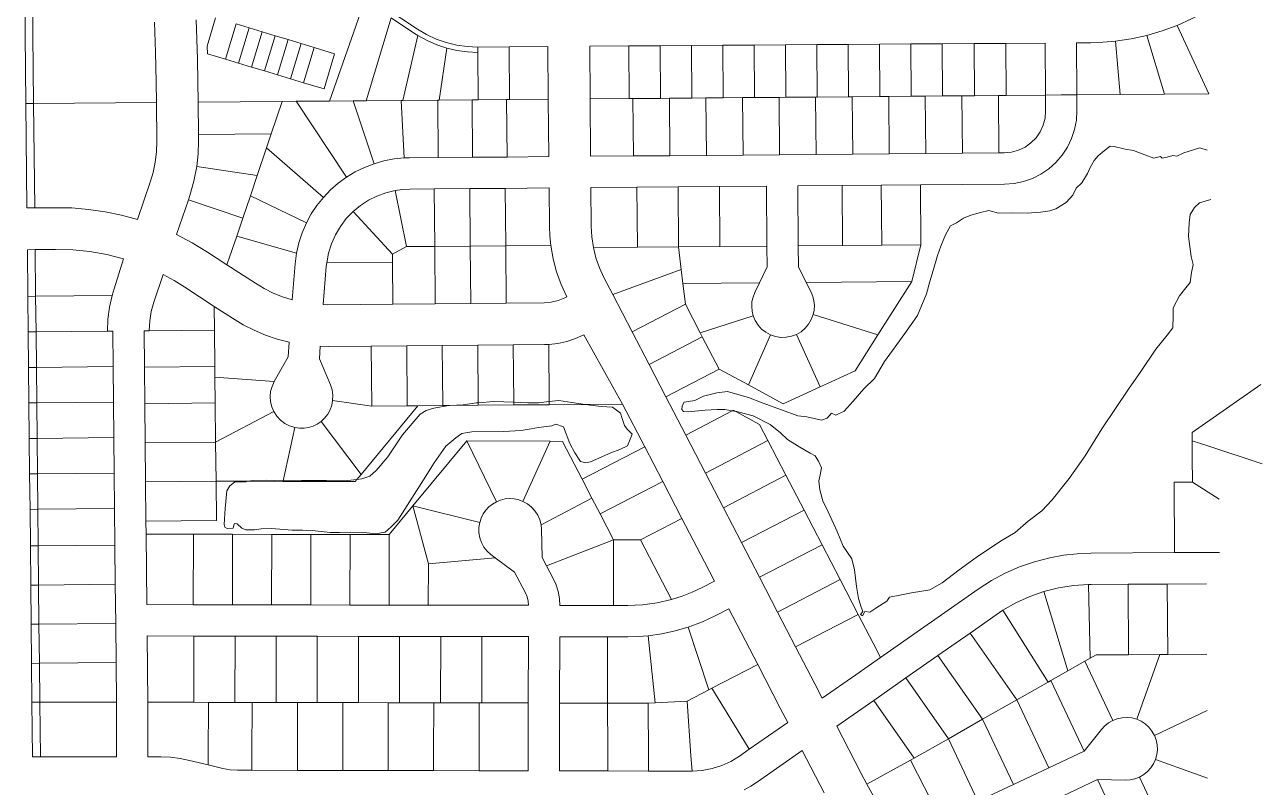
# Model space of a CAD drawing. Header units: feet. Extents: x 865220 to 2841409, y -2240498 to 948907.
# Drawn here: x 2838838 to 2841207, y 940789 to 942249 of the extents above; entities that cross this region are included whole.
import ezdxf

# ---------------------------------------------------------------- set-up
doc = ezdxf.new("R2010")
doc.units = ezdxf.units.FT
doc.header["$LTSCALE"] = 0.015
doc.header["$MEASUREMENT"] = 0
doc.layers.add('Dakota County Parcels', color=7, linetype='Continuous')

msp = doc.modelspace()

# ---------------------------------------------------------------- linework, layer by layer
at = {"layer": 'Dakota County Parcels', "lineweight": 5}
for p, q in [((2839492.4, 942305.2), (2839589.5, 942240.7)), ((2838837.7, 942297.4), (2838839.8, 942098)), ((2838852.7, 942297.6), (2838854.8, 942098.1)), ((2839489.1, 942295.6), (2839421.4, 942102.8)), ((2839168.7, 942183.5), (2839165.9, 942258.3)), ((2839203.3, 942262.2), (2839187, 942208.2)), ((2839491.4, 942103.4), (2839539.5, 942261.9)), ((2839583.9, 942232.4), (2839539.5, 942261.9)), ((2839222.2, 942183), (2839242.5, 942250.4)), ((2839267.4, 942242.9), (2839242.5, 942250.4)), ((2839247.1, 942175.5), (2839267.4, 942242.9)), ((2839292.3, 942235.4), (2839267.4, 942242.9)), ((2839272, 942168), (2839292.3, 942235.4)), ((2839317.2, 942227.9), (2839292.3, 942235.4)), ((2841044.3, 942247.7), (2841105, 942116.7)), ((2839296.9, 942160.5), (2839317.2, 942227.9)), ((2839342.1, 942220.4), (2839317.2, 942227.9)), ((2839321.8, 942153), (2839342.1, 942220.4)), ((2839367, 942212.9), (2839342.1, 942220.4)), ((2839346.7, 942145.5), (2839367, 942212.9)), ((2839391.9, 942205.4), (2839367, 942212.9)), ((2839561.4, 942104), (2839590.3, 942228.3)), ((2839583.9, 942232.4), (2839590.3, 942228.3)), ((2840174.6, 942209.6), (2840234.6, 942210)), ((2840234.6, 942210), (2840294.6, 942210.4)), ((2840235.3, 942109.5), (2840234.6, 942210)), ((2840294.6, 942210.4), (2840354.6, 942210.8)), ((2840295.3, 942110), (2840294.6, 942210.4)), ((2840354.6, 942210.8), (2840414.6, 942211.2)), ((2840355.3, 942110.5), (2840354.6, 942210.8)), ((2840414.6, 942211.2), (2840474.6, 942211.6)), ((2840415.3, 942111), (2840414.6, 942211.2)), ((2840474.6, 942211.6), (2840534.6, 942212.1)), ((2840475.3, 942111.5), (2840474.6, 942211.6)), ((2840534.6, 942212.1), (2840594.6, 942212.5)), ((2840535.3, 942112), (2840534.6, 942212.1)), ((2840594.6, 942212.5), (2840655.6, 942212.9)), ((2840595.3, 942112.5), (2840594.6, 942212.5)), ((2840655.6, 942212.9), (2840716.6, 942213.3)), ((2840656.3, 942113), (2840655.6, 942212.9)), ((2840716.6, 942213.3), (2840791.6, 942213.8)), ((2840717.3, 942113.5), (2840716.6, 942213.3)), ((2840791.6, 942213.8), (2840792.2, 942114.1)), ((2840851.5, 942214.3), (2840878.2, 942214.5)), ((2840852.2, 942114.6), (2840851.5, 942214.3)), ((2840926.4, 942217.4), (2840935.2, 942115.3)), ((2840986.4, 942228.5), (2841020.1, 942116)), ((2839187, 942208.2), (2839187.5, 942193.5)), ((2839222.2, 942183), (2839187.5, 942193.5)), ((2839371.6, 942138), (2839391.9, 942205.4)), ((2839431.1, 942193.5), (2839391.9, 942205.4)), ((2839410.8, 942126.2), (2839431.1, 942193.5)), ((2839631.4, 942104.5), (2839645.8, 942204.1)), ((2839705.5, 942206.3), (2839765.5, 942206.7)), ((2839705.6, 942196.1), (2839705.5, 942206.3)), ((2839706.2, 942105.2), (2839705.6, 942196.1)), ((2839765.5, 942206.7), (2839839.5, 942207.2)), ((2839766.2, 942105.6), (2839765.5, 942206.7)), ((2839840.2, 942106.3), (2839839.5, 942207.2)), ((2839919.5, 942207.8), (2839994.7, 942208.3)), ((2839920.2, 942106.9), (2839919.5, 942207.8)), ((2839994.7, 942208.3), (2840054.7, 942208.7)), ((2839995.4, 942107.5), (2839994.7, 942208.3)), ((2840054.7, 942208.7), (2840114.6, 942209.1)), ((2840055.4, 942108), (2840054.7, 942208.7)), ((2840114.6, 942209.1), (2840174.6, 942209.6)), ((2840115.3, 942108.5), (2840114.6, 942209.1)), ((2840175.3, 942109), (2840174.6, 942209.6)), ((2839169.4, 942139.8), (2839168.7, 942183.5)), ((2839247.1, 942175.5), (2839222.2, 942183)), ((2839272, 942168), (2839247.1, 942175.5)), ((2839296.9, 942160.5), (2839272, 942168)), ((2839089.4, 942139), (2839089.7, 942100.1)), ((2839169.4, 942139.8), (2839169.7, 942100.7)), ((2839321.8, 942153), (2839296.9, 942160.5)), ((2839346.7, 942145.5), (2839321.8, 942153)), ((2839371.6, 942138), (2839346.7, 942145.5)), ((2839410.8, 942126.2), (2839371.6, 942138)), ((2840852.2, 942114.6), (2840935.2, 942115.3)), ((2840935.2, 942115.3), (2841020.1, 942116)), ((2841020.1, 942116), (2841105, 942116.7)), ((2838839.8, 942098), (2838854.8, 942098.1)), ((2838839.8, 942098), (2838841.8, 941898)), ((2838854.8, 942098.1), (2839089.7, 942100.1)), ((2838854.8, 942098.1), (2838856.8, 941898.2)), ((2839090.4, 942025.1), (2839089.7, 942100.1)), ((2839170.2, 942038.7), (2839169.7, 942100.7)), ((2839309.7, 942039.9), (2839330.7, 942102.1)), ((2839330.7, 942102.1), (2839357.3, 942102.3)), ((2839357.3, 942102.3), (2839421.4, 942102.8)), ((2839357.3, 942102.3), (2839453.7, 941957.1)), ((2839421.4, 942102.8), (2839466.7, 942103.2)), ((2839466.7, 942103.2), (2839491.4, 942103.4)), ((2839466.7, 942103.2), (2839506.6, 941982.8)), ((2839491.4, 942103.4), (2839558.5, 942103.9)), ((2839558.5, 942103.9), (2839561.4, 942104)), ((2839558.5, 942103.9), (2839564.4, 941993.8)), ((2839561.4, 942104), (2839628.5, 942104.5)), ((2839628.5, 942104.5), (2839631.4, 942104.5)), ((2839629.4, 941994.5), (2839628.5, 942104.5)), ((2839631.4, 942104.5), (2839694.3, 942105.1)), ((2839694.3, 942105.1), (2839706.2, 942105.2)), ((2839695.2, 941995.1), (2839694.3, 942105.1)), ((2839706.2, 942105.2), (2839760.3, 942105.6)), ((2839760.3, 942105.6), (2839766.2, 942105.6)), ((2839761.2, 941995.6), (2839760.3, 942105.6)), ((2839766.2, 942105.6), (2839840.2, 942106.3)), ((2839841.2, 941996.3), (2839840.2, 942106.3)), ((2839920.2, 942106.9), (2839995.4, 942107.5)), ((2839921.2, 941997), (2839920.2, 942106.9)), ((2839995.4, 942107.5), (2840002.3, 942107.6)), ((2840002.3, 942107.6), (2840055.4, 942108)), ((2840003.2, 941997.6), (2840002.3, 942107.6)), ((2840055.4, 942108), (2840072.2, 942108.2)), ((2840072.2, 942108.2), (2840115.3, 942108.5)), ((2840073.2, 941998.2), (2840072.2, 942108.2)), ((2840115.3, 942108.5), (2840142.2, 942108.7)), ((2840142.2, 942108.7), (2840175.3, 942109)), ((2840143.1, 941998.8), (2840142.2, 942108.7)), ((2840175.3, 942109), (2840212.2, 942109.3)), ((2840212.2, 942109.3), (2840235.3, 942109.5)), ((2840213.1, 941999.4), (2840212.2, 942109.3)), ((2840235.3, 942109.5), (2840282.2, 942109.9)), ((2840282.2, 942109.9), (2840295.3, 942110)), ((2840283.1, 941999.9), (2840282.2, 942109.9)), ((2840295.3, 942110), (2840352.2, 942110.5)), ((2840352.2, 942110.5), (2840355.3, 942110.5)), ((2840353.1, 942000.5), (2840352.2, 942110.5)), ((2840355.3, 942110.5), (2840415.3, 942111)), ((2840415.3, 942111), (2840422.2, 942111.1)), ((2840422.2, 942111.1), (2840475.3, 942111.5)), ((2840423.1, 942001.1), (2840422.2, 942111.1)), ((2840475.3, 942111.5), (2840492.2, 942111.6)), ((2840492.2, 942111.6), (2840535.3, 942112)), ((2840493.1, 942001.7), (2840492.2, 942111.6)), ((2840535.3, 942112), (2840562.2, 942112.2)), ((2840562.2, 942112.2), (2840595.3, 942112.5)), ((2840563.1, 942002.3), (2840562.2, 942112.2)), ((2840595.3, 942112.5), (2840632.2, 942112.8)), ((2840632.2, 942112.8), (2840656.3, 942113)), ((2840633.1, 942002.8), (2840632.2, 942112.8)), ((2840656.3, 942113), (2840702.2, 942113.4)), ((2840702.2, 942113.4), (2840717.3, 942113.5)), ((2840703.1, 942003.4), (2840702.2, 942113.4)), ((2840717.3, 942113.5), (2840792.2, 942114.1)), ((2840792.6, 942084.1), (2840792.2, 942114.1)), ((2840852.6, 942084.6), (2840852.2, 942114.6)), ((2839170.2, 942038.7), (2839309.7, 942039.9)), ((2839170.3, 942025.8), (2839170.2, 942038.7)), ((2839300.8, 942013.4), (2839309.7, 942039.9)), ((2839282.9, 941960.4), (2839300.8, 942013.4)), ((2839300.8, 942013.4), (2839409.5, 941918.3)), ((2839921.2, 941997), (2840003.2, 941997.6)), ((2840003.2, 941997.6), (2840073.2, 941998.2)), ((2840073.2, 941998.2), (2840143.1, 941998.8)), ((2840143.1, 941998.8), (2840213.1, 941999.4)), ((2840213.1, 941999.4), (2840283.1, 941999.9)), ((2840283.1, 941999.9), (2840353.1, 942000.5)), ((2840353.1, 942000.5), (2840423.1, 942001.1)), ((2840423.1, 942001.1), (2840493.1, 942001.7)), ((2840493.1, 942001.7), (2840563.1, 942002.3)), ((2840563.1, 942002.3), (2840633.1, 942002.8)), ((2840633.1, 942002.8), (2840703.1, 942003.4)), ((2840703.1, 942003.4), (2840713.2, 942003.5)), ((2840893.1, 941997.8), (2840885.3, 941989)), ((2840905.3, 942008.1), (2840893.1, 941997.8)), ((2840916.4, 942016.3), (2840905.3, 942008.1)), ((2840924.1, 942015.9), (2840916.4, 942016.3)), ((2840944.7, 942010.8), (2840924.1, 942015.9)), ((2840961, 942008.2), (2840944.7, 942010.8)), ((2840982.8, 941999.5), (2840961, 942008.2)), ((2840999.6, 941993.1), (2840982.8, 941999.5)), ((2841012.8, 941996.7), (2840999.6, 941993.1)), ((2841015.8, 941993.6), (2841012.8, 941996.7)), ((2841036.3, 941998.6), (2841025.6, 941995.1)), ((2841043.5, 941997.4), (2841036.3, 941998.6)), ((2841057, 942003.6), (2841043.5, 941997.4)), ((2841087.6, 942012.9), (2841057, 942003.6)), ((2841102.1, 942009), (2841087.6, 942012.9)), ((2839167, 941977.3), (2839282.9, 941960.4)), ((2839564.4, 941993.8), (2839574.5, 941994.1)), ((2839574.5, 941994.1), (2839629.4, 941994.5)), ((2839629.4, 941994.5), (2839695.2, 941995.1)), ((2839695.2, 941995.1), (2839761.2, 941995.6)), ((2839761.2, 941995.6), (2839841.2, 941996.3)), ((2840877.6, 941975.4), (2840872.6, 941964.2)), ((2840885.3, 941989), (2840877.6, 941975.4)), ((2841025.6, 941995.1), (2841015.8, 941993.6)), ((2839269.7, 941921.4), (2839282.9, 941960.4)), ((2840872.6, 941964.2), (2840862, 941946.1)), ((2839053.8, 941876), (2839077.9, 941947.2)), ((2839547, 941931.4), (2839568.5, 941824.1)), ((2839575, 941934.1), (2839621.9, 941934.5)), ((2839621.9, 941934.5), (2839689.9, 941935.1)), ((2839622.8, 941824.5), (2839621.9, 941934.5)), ((2839689.9, 941935.1), (2839757.9, 941935.6)), ((2839690.8, 941825.1), (2839689.9, 941935.1)), ((2839757.9, 941935.6), (2839841.7, 941936.3)), ((2839758.8, 941825.6), (2839757.9, 941935.6)), ((2839842.3, 941862.7), (2839841.7, 941936.3)), ((2839921.7, 941937), (2840009.8, 941937.7)), ((2839922.3, 941863.4), (2839921.7, 941937)), ((2840009.8, 941937.7), (2840088.8, 941938.3)), ((2840009.8, 941937.7), (2840010.8, 941822.7)), ((2840088.8, 941938.3), (2840167.8, 941939)), ((2840088.8, 941938.3), (2840089.8, 941823.4)), ((2840167.8, 941939), (2840257.8, 941939.7)), ((2840167.8, 941939), (2840168.8, 941824)), ((2840257.8, 941939.7), (2840258.7, 941824.8)), ((2840317.8, 941940.2), (2840402.8, 941940.9)), ((2840317.8, 941940.2), (2840318.7, 941825.2)), ((2840402.8, 941940.9), (2840477.8, 941941.6)), ((2840402.8, 941940.9), (2840403.7, 941826)), ((2840477.8, 941941.6), (2840552.8, 941942.2)), ((2840477.8, 941941.6), (2840478.7, 941826.6)), ((2840552.8, 941942.2), (2840713.7, 941943.5)), ((2840552.8, 941942.2), (2840553.7, 941827.2)), ((2840851.2, 941935.9), (2840844.7, 941922.8)), ((2840862, 941946.1), (2840851.2, 941935.9)), ((2839128.4, 941846.9), (2839151, 941913.7)), ((2839151, 941913.7), (2839153.7, 941921.6)), ((2839151, 941913.7), (2839255.2, 941878.5)), ((2839255.2, 941878.5), (2839269.7, 941921.4)), ((2839269.7, 941921.4), (2839377, 941869.3)), ((2840831.6, 941908.4), (2840812.3, 941896.4)), ((2840844.7, 941922.8), (2840831.6, 941908.4)), ((2841077.5, 941898.8), (2841087, 941907.7)), ((2841087, 941907.7), (2841108.6, 941914.4)), ((2838841.8, 941898), (2838856.8, 941898.2)), ((2838856.8, 941898.2), (2838895.8, 941898.6)), ((2839243.6, 941844.2), (2839255.2, 941878.5)), ((2839466.6, 941891.1), (2839541.9, 941809.6)), ((2840635.4, 941878.7), (2840622.1, 941869.8)), ((2840649.1, 941884.3), (2840635.4, 941878.7)), ((2840667.6, 941889.3), (2840649.1, 941884.3)), ((2840683.8, 941893.1), (2840667.6, 941889.3)), ((2840702.1, 941887.8), (2840683.8, 941893.1)), ((2840730, 941888.8), (2840702.1, 941887.8)), ((2840756.9, 941888.3), (2840730, 941888.8)), ((2840782.5, 941890.3), (2840756.9, 941888.3)), ((2840800.7, 941892.7), (2840782.5, 941890.3)), ((2840812.3, 941896.4), (2840800.7, 941892.7)), ((2841067.2, 941869.6), (2841069.6, 941885.8)), ((2841069.6, 941885.8), (2841077.5, 941898.8)), ((2840610.5, 941864), (2840601, 941846.8)), ((2840622.1, 941869.8), (2840610.5, 941864)), ((2841065.9, 941843.4), (2841067.2, 941869.6)), ((2839225, 941789.2), (2839243.6, 941844.2)), ((2839243.6, 941844.2), (2839358.1, 941811.5)), ((2840601, 941846.8), (2840592.2, 941824.7)), ((2841071.1, 941804.8), (2841065.9, 941843.4)), ((2838857.7, 941818.2), (2838842.7, 941818.1)), ((2838842.7, 941818.1), (2838843.6, 941728.6)), ((2838857.7, 941818.2), (2838896.6, 941818.6)), ((2838857.7, 941818.2), (2838858.6, 941728.8)), ((2839187.7, 941813.6), (2839225, 941789.2)), ((2839355.4, 941790.8), (2839358.1, 941811.5)), ((2839541.9, 941809.6), (2839568.5, 941824.1)), ((2839542, 941793.8), (2839541.9, 941809.6)), ((2839568.5, 941824.1), (2839622.8, 941824.5)), ((2839622.8, 941824.5), (2839690.8, 941825.1)), ((2839623.7, 941714.5), (2839622.8, 941824.5)), ((2839690.8, 941825.1), (2839758.8, 941825.6)), ((2839691.7, 941715.1), (2839690.8, 941825.1)), ((2839758.8, 941825.6), (2839844.8, 941826.3)), ((2839759.7, 941715.6), (2839758.8, 941825.6)), ((2840010.8, 941822.7), (2839926.6, 941822)), ((2840010.8, 941822.7), (2840089.8, 941823.4)), ((2840089.8, 941823.4), (2840168.8, 941824)), ((2840089.8, 941823.4), (2840094.9, 941780)), ((2840168.8, 941824), (2840258.7, 941824.8)), ((2840258.7, 941824.8), (2840259.1, 941785.1)), ((2840318.7, 941825.2), (2840403.7, 941826)), ((2840318.7, 941825.2), (2840319.1, 941785.6)), ((2840403.7, 941826), (2840478.7, 941826.6)), ((2840478.7, 941826.6), (2840553.7, 941827.2)), ((2840536.4, 941757.1), (2840553.7, 941827.2)), ((2840585.8, 941807.2), (2840577.1, 941778.2)), ((2840592.2, 941824.7), (2840585.8, 941807.2)), ((2839009, 941743.4), (2839026.9, 941800.5)), ((2839225, 941789.2), (2839279.4, 941753.7)), ((2839349.7, 941721.9), (2839355.4, 941790.8)), ((2839409.2, 941712.9), (2839415.2, 941785.8)), ((2839415.2, 941785.8), (2839415.9, 941792.8)), ((2839415.9, 941792.8), (2839542, 941793.8)), ((2839542.7, 941713.9), (2839542, 941793.8)), ((2840244.5, 941754.6), (2840259.1, 941785.1)), ((2840319.1, 941785.6), (2840334.1, 941755.4)), ((2841075.1, 941790), (2841071.1, 941804.8)), ((2841072, 941774.3), (2841075.1, 941790)), ((2839084.8, 941717.8), (2839102.6, 941770.4)), ((2839946.7, 941765), (2839963.8, 941732.1)), ((2839963.8, 941732.1), (2840094.9, 941780)), ((2840094.9, 941780), (2840098, 941753.4)), ((2840577.1, 941778.2), (2840570.8, 941757.3)), ((2841069.3, 941755.5), (2841072, 941774.3)), ((2839005, 941730.3), (2839009, 941743.4)), ((2839144.2, 941746.5), (2839200.6, 941709.6)), ((2840098, 941753.4), (2840244.5, 941754.6)), ((2840098, 941753.4), (2840102.7, 941714)), ((2840235.6, 941735.9), (2840244.5, 941754.6)), ((2840536.4, 941757.1), (2840334.1, 941755.4)), ((2840334.1, 941755.4), (2840343.4, 941736.8)), ((2840471.4, 941654.8), (2840536.4, 941757.1)), ((2840570.8, 941757.3), (2840564.5, 941733.7)), ((2841048.9, 941729.7), (2841058.8, 941742)), ((2841058.8, 941742), (2841069.3, 941755.5)), ((2838858.6, 941728.8), (2838843.6, 941728.6)), ((2838843.6, 941728.6), (2838844.3, 941660.6)), ((2838858.6, 941728.8), (2839005, 941730.3)), ((2838858.6, 941728.8), (2838859.3, 941660.8)), ((2839409.2, 941712.9), (2839417.2, 941712.8)), ((2839417.2, 941712.8), (2839542.7, 941713.9)), ((2839542.7, 941713.9), (2839623.7, 941714.5)), ((2839623.7, 941714.5), (2839691.7, 941715.1)), ((2839691.7, 941715.1), (2839759.7, 941715.6)), ((2839759.7, 941715.6), (2839832.4, 941716.2)), ((2839871.7, 941726), (2839875.7, 941728.1)), ((2839963.8, 941732.1), (2840000.6, 941661.1)), ((2840000.6, 941661.1), (2840102.7, 941714)), ((2840102.7, 941714), (2840131.2, 941659)), ((2840564.5, 941733.7), (2840547, 941692.3)), ((2841037, 941706.8), (2841048.9, 941729.7)), ((2839201.1, 941664.3), (2839200.6, 941709.6)), ((2839200.6, 941709.6), (2839235.6, 941686.7)), ((2840131.2, 941659), (2840232.6, 941691.6)), ((2840347.5, 941693.9), (2840471.4, 941654.8)), ((2840547, 941692.3), (2840523.1, 941657.8)), ((2841035.9, 941668.6), (2841036.7, 941690.9)), ((2841036.7, 941690.9), (2841037, 941706.8)), ((2841025.3, 941654.5), (2841035.9, 941668.6)), ((2838859.3, 941660.8), (2838844.3, 941660.6)), ((2838844.3, 941660.6), (2838845, 941592.7)), ((2838859.3, 941660.8), (2838996.1, 941662.2)), ((2838859.3, 941660.8), (2838860, 941592.8)), ((2838996.1, 941662.2), (2839006.1, 941662.3)), ((2839006.8, 941594.3), (2839006.1, 941662.3)), ((2839066.1, 941662.9), (2839076.1, 941663)), ((2839066.8, 941593.2), (2839066.1, 941662.9)), ((2839076.1, 941663), (2839201.1, 941664.3)), ((2839201.8, 941594.6), (2839201.1, 941664.3)), ((2839908.5, 941655), (2839982.4, 941522.5)), ((2840000.6, 941661.1), (2840033.1, 941598.4)), ((2840033.1, 941598.4), (2840135.2, 941651.4)), ((2840131.2, 941659), (2840135.2, 941651.4)), ((2840135.2, 941651.4), (2840167.4, 941589.2)), ((2840223.3, 941559), (2840265.5, 941655.1)), ((2840315.4, 941655.8), (2840360.6, 941555.6)), ((2840428.1, 941586.4), (2840471.4, 941654.8)), ((2840523.1, 941657.8), (2840484.1, 941603.8)), ((2841003.4, 941627.7), (2841025.3, 941654.5)), ((2839342.2, 941612.9), (2839343.8, 941640.9)), ((2839402.1, 941609.4), (2839403.5, 941633.1)), ((2839403.5, 941633.1), (2839419.3, 941632.8)), ((2839419.3, 941632.8), (2839501.3, 941633.5)), ((2839501.3, 941633.5), (2839569.3, 941634.1)), ((2839502.2, 941518.5), (2839501.3, 941633.5)), ((2839569.3, 941634.1), (2839637.3, 941634.6)), ((2839570.2, 941519.1), (2839569.3, 941634.1)), ((2839637.3, 941634.6), (2839705.2, 941635.2)), ((2839637.3, 941634.6), (2839638.2, 941519.6)), ((2839705.2, 941635.2), (2839773.2, 941635.8)), ((2839773.2, 941635.8), (2839833, 941636.3)), ((2839833, 941636.3), (2839841.2, 941636.5)), ((2840975.1, 941585), (2841003.4, 941627.7)), ((2838860, 941592.8), (2839006.8, 941594.3)), ((2839007.5, 941526.3), (2839006.8, 941594.3)), ((2839066.8, 941593.2), (2839201.8, 941594.6)), ((2839202, 941574.1), (2839201.8, 941594.6)), ((2839315.4, 941565.4), (2839342.2, 941612.9)), ((2839402.1, 941609.4), (2839423, 941559)), ((2840033.1, 941598.4), (2840065.4, 941536.3)), ((2840484.1, 941603.8), (2840464.8, 941571.7)), ((2838860, 941592.8), (2838845, 941592.7)), ((2838845, 941592.7), (2838845.7, 941524.7)), ((2838860, 941592.8), (2838860.7, 941524.8)), ((2839067.6, 941523.2), (2839066.8, 941593.2)), ((2839202, 941574.1), (2839315.4, 941565.4)), ((2839202.5, 941524.6), (2839202, 941574.1)), ((2840065.4, 941536.3), (2840167.4, 941589.2)), ((2840167.4, 941589.2), (2840223.3, 941559)), ((2840360.6, 941555.6), (2840428.1, 941586.4)), ((2840464.8, 941571.7), (2840444.5, 941551.9)), ((2840951.4, 941550.7), (2840975.1, 941585)), ((2840183.3, 941546.7), (2840163.2, 941544.2)), ((2840203.4, 941541), (2840183.3, 941546.7)), ((2840223.3, 941559), (2840289.7, 941523.1)), ((2840289.7, 941523.1), (2840360.6, 941555.6)), ((2840444.5, 941551.9), (2840423.8, 941527.7)), ((2840900.2, 941474.9), (2840951.4, 941550.7)), ((2841072.9, 941467.8), (2841198.5, 941555.7)), ((2838860.7, 941524.8), (2838845.7, 941524.7)), ((2838845.7, 941524.7), (2838846.4, 941456.7)), ((2838860.7, 941524.8), (2839007.5, 941526.3)), ((2838860.7, 941524.8), (2838861.4, 941456.8)), ((2839008.2, 941458.3), (2839007.5, 941526.3)), ((2839067.6, 941523.2), (2839202.5, 941524.6)), ((2839068.3, 941448.3), (2839067.6, 941523.2)), ((2839203.3, 941449.6), (2839202.5, 941524.6)), ((2839427.3, 941529.6), (2839502.2, 941518.5)), ((2839702.7, 941524.6), (2839677.5, 941521.2)), ((2839821.7, 941524.6), (2839800.8, 941525)), ((2839885.2, 941525.3), (2839860.6, 941529.6)), ((2840024.8, 941440.8), (2839982.4, 941522.5)), ((2840065.4, 941536.3), (2840103.3, 941463.1)), ((2840100.5, 941526.1), (2840096.5, 941518.9)), ((2840120.9, 941529.6), (2840100.5, 941526.1)), ((2840137.2, 941537.3), (2840120.9, 941529.6)), ((2840163.2, 941544.2), (2840137.2, 941537.3)), ((2840223.5, 941535.3), (2840203.4, 941541)), ((2840250, 941524.6), (2840223.5, 941535.3)), ((2840286.6, 941511.3), (2840250, 941524.6)), ((2840423.8, 941527.7), (2840406.9, 941508.9)), ((2839203.3, 941449.6), (2839314.5, 941508.1)), ((2839481.7, 941387.7), (2839590.3, 941519.3)), ((2839502.2, 941518.5), (2839570.2, 941519.1)), ((2839594.6, 941503.3), (2839560.8, 941463.8)), ((2839570.2, 941519.1), (2839590.3, 941519.3)), ((2839590.3, 941519.3), (2839638.2, 941519.6)), ((2839606.6, 941510), (2839594.6, 941503.3)), ((2839620.9, 941514.9), (2839606.6, 941510)), ((2839677.5, 941521.2), (2839651.1, 941520)), ((2839706.2, 941520.2), (2839774.2, 941520.8)), ((2839774.2, 941520.8), (2839842.2, 941521.3)), ((2839963.3, 941516.6), (2839941.6, 941517.9)), ((2839978.8, 941504.8), (2839963.3, 941516.6)), ((2839981.5, 941495.1), (2839978.8, 941504.8)), ((2840096.5, 941518.9), (2840096, 941511.9)), ((2840096, 941511.9), (2840099.2, 941508)), ((2840099.2, 941508), (2840108.2, 941507.6)), ((2840108.2, 941507.6), (2840140.7, 941510.7)), ((2840140.7, 941510.7), (2840163.9, 941512)), ((2840163.9, 941512), (2840178.5, 941512.1)), ((2840201.1, 941507.9), (2840215.2, 941504.6)), ((2840215.2, 941504.6), (2840232.7, 941499.6)), ((2840232.7, 941499.6), (2840265, 941483.1)), ((2840317.8, 941499.7), (2840286.6, 941511.3)), ((2840335.2, 941497.8), (2840317.8, 941499.7)), ((2840382.4, 941504.8), (2840374.2, 941495.5)), ((2840391.1, 941500.9), (2840382.4, 941504.8)), ((2840406.9, 941508.9), (2840391.1, 941500.9)), ((2839405.2, 941489.1), (2839481.7, 941387.7)), ((2839807.4, 941474.9), (2839821.8, 941477.3)), ((2839821.8, 941477.3), (2839847, 941480.6)), ((2839847, 941480.6), (2839854.7, 941484.1)), ((2839854.7, 941484.1), (2839869.5, 941478.9)), ((2839869.5, 941478.9), (2839881.8, 941447.2)), ((2839986.1, 941481.4), (2839981.5, 941495.1)), ((2839991.2, 941474.2), (2839986.1, 941481.4)), ((2840244.8, 941483.6), (2840260.9, 941452.5)), ((2840265, 941483.1), (2840284.8, 941467.6)), ((2840363.2, 941491.8), (2840335.2, 941497.8)), ((2840374.2, 941495.5), (2840363.2, 941491.8)), ((2838861.4, 941456.8), (2838846.4, 941456.7)), ((2838846.4, 941456.7), (2838847.1, 941388.7)), ((2838861.4, 941456.8), (2839008.2, 941458.3)), ((2838861.4, 941456.8), (2838862.1, 941388.8)), ((2839008.9, 941390.4), (2839008.2, 941458.3)), ((2839560.8, 941463.8), (2839532.7, 941421.7)), ((2839581, 941327.4), (2839684.1, 941452.3)), ((2839643.8, 941441.9), (2839663.4, 941457.7)), ((2839663.4, 941457.7), (2839674.6, 941466.2)), ((2839674.6, 941466.2), (2839694.1, 941469.4)), ((2839684.1, 941452.3), (2839843.8, 941451.2)), ((2839684.1, 941452.3), (2839740.9, 941335.4)), ((2839694.1, 941469.4), (2839754.2, 941469.6)), ((2839754.2, 941469.6), (2839788.1, 941471.9)), ((2839788.1, 941471.9), (2839807.4, 941474.9)), ((2840000.8, 941465), (2839991.2, 941474.2)), ((2839991.8, 941442.4), (2839998.2, 941458.4)), ((2839998.2, 941458.4), (2840000.8, 941465)), ((2840103.3, 941463.1), (2840141.1, 941390.4)), ((2840141.1, 941390.4), (2840260.9, 941452.5)), ((2840260.9, 941452.5), (2840295.4, 941386)), ((2840284.8, 941467.6), (2840298.5, 941454.3)), ((2840298.5, 941454.3), (2840321.8, 941440)), ((2840868.1, 941423.3), (2840900.2, 941474.9)), ((2841073, 941452), (2841072.9, 941467.8)), ((2839068.3, 941448.3), (2839203.3, 941449.6)), ((2839069.1, 941373.3), (2839068.3, 941448.3)), ((2839204.1, 941374.7), (2839203.3, 941449.6)), ((2839621.8, 941410.2), (2839643.8, 941441.9)), ((2839791.8, 941336.1), (2839843.8, 941451.2)), ((2839843.8, 941451.2), (2839867.4, 941451)), ((2839867.4, 941451), (2839904.9, 941378.7)), ((2839881.8, 941447.2), (2839891.1, 941429.3)), ((2839891.1, 941429.3), (2839902, 941412.6)), ((2840024.8, 941440.8), (2839904.9, 941378.7)), ((2839921.2, 941411.6), (2839959.9, 941428.9)), ((2839959.9, 941428.9), (2839977.3, 941435.2)), ((2839977.3, 941435.2), (2839991.8, 941442.4)), ((2840024.8, 941440.8), (2840059.3, 941374.3)), ((2840321.8, 941440), (2840341.7, 941428.7)), ((2840341.7, 941428.7), (2840351.2, 941423.4)), ((2839532.7, 941421.7), (2839510.4, 941395.1)), ((2839601, 941377.4), (2839621.8, 941410.2)), ((2839902, 941412.6), (2839912.3, 941410.2)), ((2839912.3, 941410.2), (2839921.2, 941411.6)), ((2840351.2, 941423.4), (2840357.4, 941413)), ((2840357.4, 941413), (2840363.4, 941400.3)), ((2840837.5, 941380.2), (2840868.1, 941423.3)), ((2838862.1, 941388.8), (2838847.1, 941388.7)), ((2838847.1, 941388.7), (2838847.8, 941320.7)), ((2838862.1, 941388.8), (2839008.9, 941390.4)), ((2838862.1, 941388.8), (2838862.8, 941320.9)), ((2839009.6, 941322.4), (2839008.9, 941390.4)), ((2839498.2, 941384.3), (2839483.4, 941379)), ((2839510.4, 941395.1), (2839498.2, 941384.3)), ((2840141.1, 941390.4), (2840175.6, 941323.8)), ((2840175.6, 941323.8), (2840295.4, 941386)), ((2840295.4, 941386), (2840330, 941319.4)), ((2840361, 941386.7), (2840358.1, 941375.2)), ((2840363.4, 941400.3), (2840361, 941386.7)), ((2839069.1, 941373.3), (2839204.1, 941374.7)), ((2839069.9, 941298.3), (2839069.1, 941373.3)), ((2839204.8, 941299.7), (2839204.1, 941374.7)), ((2839230.6, 941365.7), (2839225, 941356.4)), ((2839239.6, 941373.1), (2839230.6, 941365.7)), ((2839261.1, 941373.8), (2839239.6, 941373.1)), ((2839275.8, 941376.1), (2839264.2, 941374.9)), ((2839301, 941376.7), (2839275.8, 941376.1)), ((2839330.7, 941375.6), (2839301, 941376.7)), ((2839332.1, 941374.4), (2839470.6, 941374.2)), ((2839415.3, 941376.1), (2839367.7, 941376.2)), ((2839450.9, 941375.3), (2839415.3, 941376.1)), ((2839551.9, 941299.8), (2839601, 941377.4)), ((2839904.9, 941378.7), (2839923.8, 941342.4)), ((2840059.3, 941374.3), (2839939.5, 941312.1)), ((2840059.3, 941374.3), (2840096.1, 941303.3)), ((2840358.1, 941375.2), (2840360.3, 941358.3)), ((2840360.3, 941358.3), (2840365.8, 941337)), ((2840805.3, 941338.9), (2840837.5, 941380.2)), ((2841038.5, 941372.8), (2841073.5, 941373.1)), ((2841039.3, 941237.9), (2841038.5, 941372.8)), ((2841073.5, 941373.1), (2841124.7, 941340.1)), ((2839225, 941356.4), (2839221.4, 941322.3)), ((2839826.3, 941291.4), (2839923.8, 941342.4)), ((2839923.8, 941342.4), (2839939.5, 941312.1)), ((2840365.8, 941337), (2840376.3, 941316.3)), ((2840785.2, 941317.8), (2840805.3, 941338.9)), ((2838862.8, 941320.9), (2838847.8, 941320.7)), ((2838847.8, 941320.7), (2838848.5, 941250.7)), ((2838862.8, 941320.9), (2839009.6, 941322.4)), ((2838862.8, 941320.9), (2838863.5, 941250.9)), ((2839010.3, 941252.4), (2839009.6, 941322.4)), ((2839221.4, 941322.3), (2839219.3, 941292.1)), ((2839535.7, 941272.5), (2839581, 941327.4)), ((2839581, 941327.4), (2839610.6, 941216.3)), ((2839581, 941327.4), (2839708.9, 941295.8)), ((2839939.5, 941312.1), (2839965.2, 941262.5)), ((2840175.6, 941323.8), (2840210.1, 941257.2)), ((2840210.1, 941257.2), (2840330, 941319.4)), ((2840330, 941319.4), (2840364.5, 941252.8)), ((2840376.3, 941316.3), (2840393.2, 941278.6)), ((2840759.4, 941298.3), (2840785.2, 941317.8)), ((2839069.9, 941298.3), (2839204.8, 941299.7)), ((2839070.1, 941273.3), (2839069.9, 941298.3)), ((2839219.3, 941292.1), (2839220.6, 941286.5)), ((2839220.6, 941286.5), (2839225.5, 941284)), ((2839237, 941284.5), (2839238.3, 941290.5)), ((2839238.3, 941290.5), (2839239.1, 941293.5)), ((2839239.1, 941293.5), (2839244.3, 941292.8)), ((2839244.3, 941292.8), (2839253.4, 941284.5)), ((2839527.7, 941276.9), (2839539.3, 941287.3)), ((2839539.3, 941287.3), (2839551.9, 941299.8)), ((2839827.1, 941283.1), (2839826.3, 941291.4)), ((2840017.1, 941262.3), (2840096.1, 941303.3)), ((2840139.1, 941220.4), (2840096.1, 941303.3)), ((2840734.3, 941276.2), (2840759.4, 941298.3)), ((2839070.1, 941273.3), (2839160.7, 941273.1)), ((2839071.5, 941138.3), (2839070.1, 941273.3)), ((2839160.5, 941138.1), (2839160.7, 941273.1)), ((2839160.7, 941273.1), (2839235.7, 941273)), ((2839225.5, 941284), (2839237, 941284.5)), ((2839235.5, 941138), (2839235.7, 941273)), ((2839235.7, 941273), (2839310.7, 941272.9)), ((2839253.4, 941284.5), (2839260.9, 941281.3)), ((2839260.9, 941281.3), (2839277.7, 941281.6)), ((2839277.7, 941281.6), (2839290.2, 941283.3)), ((2839290.2, 941283.3), (2839310.3, 941284)), ((2839310.3, 941284), (2839349.6, 941280.7)), ((2839310.5, 941137.9), (2839310.7, 941272.9)), ((2839310.7, 941272.9), (2839385.7, 941272.7)), ((2839349.6, 941280.7), (2839369.3, 941281)), ((2839369.3, 941281), (2839388, 941280)), ((2839385.5, 941137.7), (2839385.7, 941272.7)), ((2839385.7, 941272.7), (2839460.7, 941272.6)), ((2839388, 941280), (2839422.4, 941276.6)), ((2839422.4, 941276.6), (2839440.4, 941276.5)), ((2839440.4, 941276.5), (2839461.5, 941276.9)), ((2839460.5, 941137.6), (2839460.7, 941272.6)), ((2839460.7, 941272.6), (2839535.7, 941272.5)), ((2839461.5, 941276.9), (2839492.9, 941275.7)), ((2839492.9, 941275.7), (2839509.4, 941274)), ((2839509.4, 941274), (2839527.7, 941276.9)), ((2839535.7, 941272.5), (2839535.4, 941137.5)), ((2839828.6, 941228.6), (2839827.1, 941283.1)), ((2839837, 941212.5), (2839965.2, 941262.5)), ((2839965, 941136.7), (2839965.2, 941262.5)), ((2839965.2, 941262.5), (2840017.1, 941262.3)), ((2840017.1, 941262.3), (2840076.4, 941148.1)), ((2840393.2, 941278.6), (2840404.6, 941250.4)), ((2840706, 941259.8), (2840734.3, 941276.2)), ((2838848.5, 941250.7), (2838863.5, 941250.9)), ((2838848.5, 941250.7), (2838849.2, 941175.7)), ((2838863.5, 941250.9), (2839010.3, 941252.4)), ((2838863.5, 941250.9), (2838864.2, 941175.9)), ((2839011.1, 941177.4), (2839010.3, 941252.4)), ((2840210.1, 941257.2), (2840244.7, 941190.7)), ((2840244.7, 941190.7), (2840364.5, 941252.8)), ((2840364.5, 941252.8), (2840399, 941186.3)), ((2840404.6, 941250.4), (2840421.3, 941226.1)), ((2840659.3, 941228.4), (2840706, 941259.8)), ((2841039.3, 941237.9), (2841125.3, 941238.4)), ((2839610.6, 941216.3), (2839610.4, 941137.3)), ((2839610.6, 941216.3), (2839738.3, 941228.2)), ((2839730.3, 941234.1), (2839738.3, 941228.2)), ((2839738.3, 941228.2), (2839775.4, 941200.8)), ((2839828.6, 941228.6), (2839837, 941212.5)), ((2840158.3, 941183.4), (2840139.1, 941220.4)), ((2840421.3, 941226.1), (2840426.9, 941205.1)), ((2840627.3, 941205), (2840659.3, 941228.4)), ((2840879.4, 941236.9), (2841039.3, 941237.9)), ((2839775.4, 941200.8), (2839796.4, 941160.7)), ((2839837, 941212.5), (2839849.6, 941188.5)), ((2840426.9, 941205.1), (2840430.3, 941172.9)), ((2840594.4, 941180.2), (2840627.3, 941205)), ((2838849.2, 941175.7), (2838864.2, 941175.9)), ((2838849.2, 941175.7), (2838850, 941100.7)), ((2838864.2, 941175.9), (2839011.1, 941177.4)), ((2838864.2, 941175.9), (2838865, 941100.9)), ((2839011.9, 941102.4), (2839011.1, 941177.4)), ((2840134.7, 941171.2), (2840158.3, 941183.4)), ((2840244.7, 941190.7), (2840279.2, 941124.1)), ((2840279.2, 941124.1), (2840399, 941186.3)), ((2840399, 941186.3), (2840433.6, 941119.7)), ((2840430.3, 941172.9), (2840434.1, 941150.2)), ((2840476.4, 941037.1), (2840663.4, 941168.1)), ((2840570.8, 941166.8), (2840594.4, 941180.2)), ((2840874.6, 941176.9), (2840877.7, 941035.5)), ((2840874.6, 941176.9), (2840879.7, 941176.9)), ((2840879.7, 941176.9), (2840950.6, 941177.3)), ((2840950.6, 941177.3), (2841025.6, 941177.8)), ((2840951.4, 941042.4), (2840950.6, 941177.3)), ((2841025.6, 941177.8), (2841100.6, 941178.2)), ((2841026.4, 941042.8), (2841025.6, 941177.8)), ((2840434.1, 941150.2), (2840439.2, 941133.6)), ((2840467.2, 941131.8), (2840488.7, 941145.2)), ((2840488.7, 941145.2), (2840493.8, 941152.9)), ((2840493.8, 941152.9), (2840513.6, 941156.5)), ((2840513.6, 941156.5), (2840535.6, 941160.7)), ((2840535.6, 941160.7), (2840555.7, 941164.2)), ((2840555.7, 941164.2), (2840570.8, 941166.8)), ((2840789.3, 941163.3), (2840835, 941011.3)), ((2839071.5, 941138.3), (2839160.5, 941138.1)), ((2839160.5, 941138.1), (2839235.5, 941138)), ((2839235.5, 941138), (2839310.5, 941137.9)), ((2839310.5, 941137.9), (2839385.5, 941137.7)), ((2839385.5, 941137.7), (2839460.5, 941137.6)), ((2839460.5, 941137.6), (2839535.4, 941137.5)), ((2839535.4, 941137.5), (2839610.4, 941137.3)), ((2839610.4, 941137.3), (2839802.2, 941137)), ((2839862.2, 941136.9), (2839965, 941136.7)), ((2839965, 941136.7), (2839992.6, 941136.7)), ((2840162.4, 941118), (2840185.9, 941130.2)), ((2840185.9, 941130.2), (2840241.2, 941023.7)), ((2840279.2, 941124.1), (2840313.7, 941057.5)), ((2840313.7, 941057.5), (2840433.6, 941119.7)), ((2840442.7, 941125.2), (2840438.2, 941119.6)), ((2840439.2, 941133.6), (2840442.7, 941125.2)), ((2840442.1, 941117.1), (2840446.5, 941124.9)), ((2840446.5, 941124.9), (2840456.2, 941123.9)), ((2840456.2, 941123.9), (2840467.2, 941131.8)), ((2840697.8, 941119), (2840710.6, 941127.5)), ((2840710.6, 941127.5), (2840797.4, 940989.9)), ((2838850, 941100.7), (2838865, 941100.9)), ((2838850, 941100.7), (2838850.8, 941025.7)), ((2838865, 941100.9), (2839011.9, 941102.4)), ((2838865, 941100.9), (2838865.8, 941025.9)), ((2839012.6, 941027.4), (2839011.9, 941102.4)), ((2840438.2, 941119.6), (2840442.1, 941117.1)), ((2840647.8, 941083.9), (2840697.8, 941119)), ((2839072.1, 941078.3), (2839161.6, 941078.1)), ((2839073.4, 940951.3), (2839072.1, 941078.3)), ((2839161.3, 940951.2), (2839161.6, 941078.1)), ((2839161.6, 941078.1), (2839240.4, 941078)), ((2839240.1, 940951), (2839240.4, 941078)), ((2839240.4, 941078), (2839319.1, 941077.9)), ((2839318.9, 940950.9), (2839319.1, 941077.9)), ((2839319.1, 941077.9), (2839397.9, 941077.7)), ((2839397.7, 940950.7), (2839397.9, 941077.7)), ((2839397.9, 941077.7), (2839476.7, 941077.6)), ((2839476.5, 940950.6), (2839476.7, 941077.6)), ((2839476.7, 941077.6), (2839555.5, 941077.4)), ((2839555.3, 940950.5), (2839555.5, 941077.4)), ((2839555.5, 941077.4), (2839634.3, 941077.3)), ((2839634.1, 940950.3), (2839634.3, 941077.3)), ((2839634.3, 941077.3), (2839713.1, 941077.2)), ((2839712.9, 940950.2), (2839713.1, 941077.2)), ((2839713.1, 941077.2), (2839802.1, 941077)), ((2839802.1, 941077), (2839801.9, 940950)), ((2839861.9, 940949.9), (2839862.1, 941076.9)), ((2839862.1, 941076.9), (2839953.8, 941076.7)), ((2839953.6, 940949.8), (2839953.8, 941076.7)), ((2839953.8, 941076.7), (2839992.5, 941076.7)), ((2840031.6, 941078.7), (2840045.1, 940950.4)), ((2840108.2, 941095.2), (2840147.8, 940975.2)), ((2840586.3, 941040.9), (2840647.8, 941083.9)), ((2840647.8, 941083.9), (2840737.4, 940955.9)), ((2838865.8, 941025.9), (2838850.8, 941025.7)), ((2838850.8, 941025.7), (2838851.5, 940951.7)), ((2838865.8, 941025.9), (2839012.6, 941027.4)), ((2838866.5, 940951.7), (2838865.8, 941025.9)), ((2839013.4, 940951.4), (2839012.6, 941027.4)), ((2840429.1, 941004), (2840476.4, 941037.1)), ((2840524.9, 940997.9), (2840586.3, 941040.9)), ((2840586.3, 941040.9), (2840671.9, 940918.7)), ((2840835, 941011.3), (2840867.6, 941029.8)), ((2840867.6, 941029.8), (2840877.7, 941035.5)), ((2840921, 940916.5), (2840867.6, 941029.8)), ((2840877.7, 941035.5), (2840889.1, 941042)), ((2840951.4, 941042.4), (2840889.1, 941042)), ((2841011.4, 941042.7), (2840951.4, 941042.4)), ((2840966.9, 940918.7), (2841011.4, 941042.7)), ((2841026.4, 941042.8), (2841011.4, 941042.7)), ((2841101.4, 941043.2), (2841026.4, 941042.8)), ((2840153.4, 940978.1), (2840241.2, 941023.7)), ((2840364.8, 940959), (2840429.1, 941004)), ((2840802.8, 940993), (2840835, 941011.3)), ((2840147.8, 940975.2), (2840153.4, 940978.1)), ((2840524.9, 940997.9), (2840463.5, 940954.8)), ((2840606.4, 940881.5), (2840524.9, 940997.9)), ((2840737.4, 940955.9), (2840797.4, 940989.9)), ((2840797.4, 940989.9), (2840802.8, 940993)), ((2840866.6, 940857.7), (2840802.8, 940993)), ((2840106.3, 940953.7), (2840147.8, 940975.2)), ((2840392.7, 940905.3), (2840463.5, 940954.8)), ((2840463.5, 940954.8), (2840540.9, 940844.3)), ((2840671.9, 940918.7), (2840737.4, 940955.9)), ((2840737.4, 940955.9), (2840798.8, 940825.7)), ((2838851.5, 940951.7), (2838852.6, 940847.1)), ((2838851.5, 940951.7), (2838866.5, 940951.7)), ((2838866.5, 940951.7), (2838867.6, 940847.1)), ((2838866.5, 940951.7), (2839013.4, 940951.4)), ((2839013.2, 940846.8), (2839013.4, 940951.4)), ((2839073.4, 940951.3), (2839161.3, 940951.2)), ((2839161.3, 940951.2), (2839189.4, 940951.1)), ((2839189.4, 940951.1), (2839240.1, 940951)), ((2839240.1, 940951), (2839272.9, 940951)), ((2839272.9, 940951), (2839318.9, 940950.9)), ((2839318.9, 940950.9), (2839359.9, 940950.8)), ((2839359.9, 940950.8), (2839397.7, 940950.7)), ((2839397.7, 940950.7), (2839446.9, 940950.6)), ((2839446.9, 940950.6), (2839476.5, 940950.6)), ((2839476.5, 940950.6), (2839533.9, 940950.5)), ((2839533.9, 940950.5), (2839555.3, 940950.5)), ((2839555.3, 940950.5), (2839620.9, 940950.3)), ((2839620.9, 940950.3), (2839634.1, 940950.3)), ((2839634.1, 940950.3), (2839707.9, 940950.2)), ((2839707.9, 940950.2), (2839712.9, 940950.2)), ((2839712.9, 940950.2), (2839801.9, 940950)), ((2839861.9, 940949.9), (2839953.6, 940949.8)), ((2839953.6, 940949.8), (2840031.6, 940949.6)), ((2840031.6, 940949.6), (2840045.1, 940950.4)), ((2840045.1, 940950.4), (2840106.3, 940953.7)), ((2841102.1, 940935.6), (2841000.9, 940887.9)), ((2840225.2, 940861.2), (2840298.7, 940912.7)), ((2840606.4, 940881.5), (2840671.9, 940918.7)), ((2840671.9, 940918.7), (2840730.9, 940793.7)), ((2840392.7, 940905.3), (2840439.6, 940814.9)), ((2840899.5, 940899.4), (2840866.6, 940857.7)), ((2840206.4, 940848.1), (2840225.2, 940861.2)), ((2840240.8, 940798.9), (2840326.6, 940859)), ((2840326.6, 940859), (2840368.6, 940778.1)), ((2840540.9, 940844.3), (2840606.4, 940881.5)), ((2840606.4, 940881.5), (2840663, 940761.6)), ((2838867.6, 940847.1), (2838852.6, 940847.1)), ((2838867.6, 940847.1), (2839013.2, 940846.8)), ((2839073.2, 940846.7), (2839098.7, 940846.7)), ((2839153, 940840.1), (2839189.2, 940831.2)), ((2840450.3, 940794.2), (2840533.9, 940840.4)), ((2840533.9, 940840.4), (2840540.9, 940844.3)), ((2840591.6, 940727.7), (2840533.9, 940840.4)), ((2840798.8, 940825.7), (2840866.6, 940857.7)), ((2841003.1, 940842), (2841102.8, 940806.2)), ((2839189.2, 940831.2), (2839216.8, 940824.5)), ((2839245.1, 940821), (2839272.7, 940821)), ((2839272.7, 940821), (2839359.7, 940820.8)), ((2839359.7, 940820.8), (2839446.7, 940820.7)), ((2839446.7, 940820.7), (2839533.7, 940820.5)), ((2839533.7, 940820.5), (2839620.7, 940820.4)), ((2839620.7, 940820.4), (2839707.7, 940820.2)), ((2839707.7, 940820.2), (2839801.6, 940820)), ((2839861.6, 940819.9), (2839954.4, 940819.8)), ((2839954.4, 940819.8), (2840032.4, 940819.6)), ((2840032.4, 940819.6), (2840115.5, 940819.5)), ((2840439.6, 940814.9), (2840450.3, 940794.2)), ((2840730.9, 940793.7), (2840798.8, 940825.7)), ((2840450.3, 940794.2), (2840450.4, 940794.3)), ((2840663, 940761.6), (2840730.9, 940793.7)), ((2840824.9, 940771.7), (2840892.1, 940803.4)), ((2840945.4, 940802.3), (2840892.1, 940803.4)), ((2840892.1, 940803.4), (2840954, 940672.2)), ((2840972.2, 940808), (2841023.5, 940699.3))]:
    msp.add_line(p, q, dxfattribs=at)
for points in [[(2841044.3, 942247.7), (2841072.1, 942260.2), (2841099.1, 942274.6)], [(2839086, 942254.1), (2839088.3, 942196.5), (2839089.4, 942139)], [(2839589.5, 942240.7), (2839607.1, 942230.3), (2839625.6, 942221.6), (2839644.9, 942214.8), (2839664.8, 942210), (2839685.1, 942207.1), (2839705.5, 942206.3)], [(2840986.4, 942228.5), (2841015.7, 942237.1), (2841044.3, 942247.7)], [(2839590.3, 942228.3), (2839608, 942218.5), (2839626.5, 942210.4), (2839645.8, 942204.1)], [(2840878.2, 942214.5), (2840902.4, 942215.3), (2840926.4, 942217.4)], [(2840926.4, 942217.4), (2840956.6, 942221.9), (2840986.4, 942228.5)], [(2839705.6, 942196.1), (2839685.4, 942196.9), (2839665.4, 942199.6), (2839645.8, 942204.1)], [(2839169.7, 942100.7), (2839169.7, 942100.7), (2839330.7, 942102.1)], [(2840792.2, 942114.1), (2840822.2, 942114.4), (2840852.2, 942114.6)], [(2840713.2, 942003.5), (2840727.1, 942004.8), (2840740.6, 942008.5), (2840753.1, 942014.5), (2840764.5, 942022.6), (2840774.3, 942032.6), (2840782.2, 942044.1), (2840788, 942056.7), (2840791.5, 942070.2), (2840792.6, 942084.1)], [(2840713.7, 941943.5), (2840732, 941944.8), (2840749.9, 941948.6), (2840767.2, 941954.6), (2840783.6, 941962.8), (2840798.7, 941973.1), (2840812.4, 941985.3), (2840824.3, 941999.2), (2840834.4, 942014.5), (2840842.4, 942031), (2840848.1, 942048.4), (2840851.5, 942066.4), (2840852.6, 942084.6)], [(2839077.9, 941947.2), (2839083.4, 941966.2), (2839087.4, 941985.6), (2839089.7, 942005.3), (2839090.4, 942025.1)], [(2839167, 941977.3), (2839169.6, 942001.5), (2839170.3, 942025.8)], [(2839153.7, 941921.6), (2839161.6, 941949.2), (2839167, 941977.3)], [(2839453.7, 941957.1), (2839470.6, 941967.2), (2839488.2, 941975.8), (2839506.6, 941982.8)], [(2839506.6, 941982.8), (2839525.5, 941988.2), (2839544.8, 941991.9), (2839564.4, 941993.8)], [(2839409.5, 941918.3), (2839423, 941932.5), (2839437.8, 941945.5), (2839453.7, 941957.1)], [(2839466.6, 941891.1), (2839480.6, 941902.7), (2839495.9, 941912.7), (2839512.2, 941920.8), (2839529.3, 941927.1), (2839547, 941931.4)], [(2839547, 941931.4), (2839560.9, 941933.4), (2839575, 941934.1)], [(2839377, 941869.3), (2839386.3, 941886.6), (2839397.2, 941903), (2839409.5, 941918.3)], [(2838895.8, 941898.6), (2838927.9, 941898), (2838959.8, 941895.4), (2838991.5, 941890.8), (2839022.9, 941884.3), (2839053.8, 941876)], [(2839415.9, 941792.8), (2839419.4, 941811.3), (2839425, 941829.2), (2839432.6, 941846.4), (2839442.2, 941862.6), (2839453.5, 941877.6), (2839466.6, 941891.1)], [(2839358.1, 941811.5), (2839362.6, 941831.3), (2839368.9, 941850.6), (2839377, 941869.3)], [(2839844.8, 941826.3), (2839843, 941844.5), (2839842.3, 941862.7)], [(2839926.6, 941822), (2839923.4, 941842.6), (2839922.3, 941863.4)], [(2839128.4, 941846.9), (2839158.6, 941831.2), (2839187.7, 941813.6)], [(2838896.6, 941818.6), (2838929.6, 941817.7), (2838962.4, 941814.4), (2838994.9, 941808.7), (2839026.9, 941800.5)], [(2839875.7, 941728.1), (2839864.8, 941751.6), (2839856, 941775.9), (2839849.3, 941800.9), (2839844.8, 941826.3)], [(2839946.7, 941765), (2839938.3, 941783.3), (2839931.5, 941802.4), (2839926.6, 941822)], [(2839102.6, 941770.4), (2839123.7, 941759), (2839144.2, 941746.5)], [(2839279.4, 941753.7), (2839296, 941743.7), (2839313.3, 941735.1), (2839331.3, 941727.8), (2839349.7, 941721.9)], [(2840232.6, 941691.6), (2840230.5, 941700.5), (2840229.7, 941709.5), (2840230.3, 941718.6), (2840232.3, 941727.4), (2840235.6, 941735.9)], [(2840343.4, 941736.8), (2840346.7, 941728.6), (2840348.8, 941720.1), (2840349.7, 941711.3), (2840349.2, 941702.6), (2840347.5, 941693.9)], [(2838996.1, 941662.2), (2838997, 941685.1), (2838999.9, 941707.9), (2839005, 941730.3)], [(2839076.1, 941663), (2839077, 941681.6), (2839079.9, 941699.9), (2839084.8, 941717.8)], [(2839832.4, 941716.2), (2839845.9, 941717.4), (2839859.1, 941720.7), (2839871.7, 941726)], [(2840265.5, 941655.1), (2840256.6, 941660), (2840248.7, 941666.2), (2840241.9, 941673.7), (2840236.5, 941682.3), (2840232.6, 941691.6)], [(2840347.5, 941693.9), (2840343.9, 941684.3), (2840338.7, 941675.4), (2840332.1, 941667.6), (2840324.2, 941661), (2840315.4, 941655.8)], [(2839235.6, 941686.7), (2839255.8, 941674.5), (2839276.9, 941663.8), (2839298.6, 941654.6), (2839321, 941646.9), (2839343.8, 941640.9)], [(2839841.2, 941636.5), (2839858.7, 941638.5), (2839875.8, 941642.2), (2839892.5, 941647.8), (2839908.5, 941655)], [(2840315.4, 941655.8), (2840305.7, 941652.2), (2840295.7, 941650.3), (2840285.4, 941650.2), (2840275.2, 941651.8), (2840265.5, 941655.1)], [(2839705.2, 941635.2), (2839706.2, 941524.9), (2839706.2, 941520.2)], [(2839773.2, 941635.8), (2839774.1, 941526), (2839774.2, 941520.8)], [(2839841.2, 941636.5), (2839842.1, 941527.2), (2839842.2, 941521.3)], [(2839314.5, 941508.1), (2839310.6, 941517.2), (2839308.3, 941526.9), (2839307.7, 941536.8), (2839308.6, 941546.7), (2839311.2, 941556.4), (2839315.4, 941565.4)], [(2839423, 941559), (2839426.1, 941549.5), (2839427.5, 941539.6), (2839427.3, 941529.6)], [(2841072.9, 941467.8), (2841198.5, 941555.7), (2841204.7, 941560.1)], [(2839427.3, 941529.6), (2839425.6, 941520.3), (2839422.4, 941511.4), (2839417.8, 941503.1), (2839412, 941495.6), (2839405.2, 941489.1)], [(2839735.9, 941527.4), (2839706.2, 941524.9), (2839702.7, 941524.6)], [(2839800.8, 941525), (2839774.1, 941526), (2839735.9, 941527.4)], [(2839860.6, 941529.6), (2839842.1, 941527.2), (2839821.7, 941524.6)], [(2839842.2, 941521.3), (2839910.8, 941521.9), (2839982.4, 941522.5)], [(2839941.6, 941517.9), (2839910.8, 941521.9), (2839885.2, 941525.3)], [(2839354.7, 941477.3), (2839344.8, 941480.5), (2839335.5, 941485.3), (2839327.2, 941491.6), (2839320.2, 941499.3), (2839314.5, 941508.1)], [(2839651.1, 941520), (2839649.7, 941519.7), (2839620.9, 941514.9)], [(2839638.2, 941519.6), (2839649.7, 941519.7), (2839706.2, 941520.2)], [(2840103.3, 941463.1), (2840192.6, 941509.5), (2840194.8, 941510.6)], [(2840178.5, 941512.1), (2840192.6, 941509.5), (2840199.1, 941508.3), (2840201.1, 941507.9)], [(2840194.8, 941510.6), (2840199.1, 941508.3), (2840244.8, 941483.6)], [(2839332.1, 941374.4), (2839332.4, 941375.6), (2839354.7, 941477.3)], [(2839405.2, 941489.1), (2839397.8, 941484.1), (2839389.8, 941480.2), (2839381.3, 941477.5), (2839372.5, 941476.1), (2839363.6, 941476.1), (2839354.7, 941477.3)], [(2841073.5, 941373.1), (2841073.2, 941419.2), (2841073, 941452), (2841072.9, 941467.8)], [(2841207.4, 941407.9), (2841105, 941441.5), (2841073, 941452)], [(2841073.5, 941373.1), (2841073.2, 941419.2), (2841073, 941452)], [(2839470.6, 941374.2), (2839473.6, 941377.9), (2839481.7, 941387.7)], [(2839204.1, 941374.7), (2839263.3, 941374.5), (2839332.1, 941374.4)], [(2839264.2, 941374.9), (2839263.3, 941374.5), (2839261.1, 941373.8)], [(2839367.7, 941376.2), (2839332.4, 941375.6), (2839330.7, 941375.6)], [(2839483.4, 941379), (2839473.6, 941377.9), (2839450.9, 941375.3)], [(2839740.9, 941335.4), (2839733.3, 941331), (2839726.5, 941325.6), (2839720.5, 941319.2), (2839715.5, 941312), (2839711.6, 941304.2), (2839708.9, 941295.8)], [(2839791.8, 941336.1), (2839783.6, 941339.2), (2839775, 941340.9), (2839766.3, 941341.4), (2839757.6, 941340.7), (2839749, 941338.7), (2839740.9, 941335.4)], [(2839826.3, 941291.4), (2839823.9, 941300.9), (2839820, 941309.9), (2839814.6, 941318.1), (2839808.1, 941325.3), (2839800.4, 941331.4), (2839791.8, 941336.1)], [(2839708.9, 941295.8), (2839707.3, 941286.1), (2839707.4, 941276.2), (2839709, 941266.5), (2839712.3, 941257.2), (2839717, 941248.5), (2839723.1, 941240.8), (2839730.3, 941234.1)], [(2840663.4, 941168.1), (2840688.7, 941184.4), (2840715.3, 941198.6), (2840742.8, 941210.7), (2840771.3, 941220.6), (2840800.4, 941228.2), (2840826.5, 941232.9), (2840852.9, 941235.8), (2840879.4, 941236.9)], [(2839862.2, 941136.9), (2839861.4, 941150.3), (2839859, 941163.4), (2839855.1, 941176.2), (2839849.6, 941188.5)], [(2840076.4, 941148.1), (2840096.3, 941154.5), (2840115.8, 941162.2), (2840134.7, 941171.2)], [(2840789.3, 941163.3), (2840817.3, 941170.4), (2840845.8, 941174.9), (2840874.6, 941176.9)], [(2839802.2, 941137), (2839801.6, 941145.2), (2839799.6, 941153.1), (2839796.4, 941160.7)], [(2839992.6, 941136.7), (2840020.8, 941137.9), (2840048.8, 941141.8), (2840076.4, 941148.1)], [(2840710.6, 941127.5), (2840735.7, 941141.8), (2840762, 941153.8), (2840789.3, 941163.3)], [(2840433.6, 941119.7), (2840462.2, 941064.5), (2840476.4, 941037.1)], [(2840108.2, 941095.2), (2840135.7, 941105.5), (2840162.4, 941118)], [(2839992.5, 941076.7), (2840012.1, 941077.2), (2840031.6, 941078.7)], [(2840031.6, 941078.7), (2840057.5, 941082.4), (2840083.1, 941087.9), (2840108.2, 941095.2)], [(2840313.7, 941057.5), (2840350.6, 940986.4), (2840364.8, 940959)], [(2840241.2, 941023.7), (2840284.5, 940940.1), (2840298.7, 940912.7)], [(2840153.4, 940978.1), (2840209.2, 940887.4), (2840225.2, 940861.2)], [(2839073.2, 940846.7), (2839073.2, 940846.8), (2839073.4, 940951.3)], [(2839189.2, 940831.2), (2839189.2, 940848.7), (2839189.4, 940951.1)], [(2839272.7, 940821), (2839272.8, 940850), (2839272.9, 940951)], [(2839359.7, 940820.8), (2839359.8, 940851.4), (2839359.9, 940950.8)], [(2839446.7, 940820.7), (2839446.7, 940852.9), (2839446.9, 940950.6)], [(2839533.7, 940820.5), (2839533.7, 940854.3), (2839533.9, 940950.5)], [(2839620.7, 940820.4), (2839620.7, 940855.7), (2839620.9, 940950.3)], [(2839707.7, 940820.2), (2839707.7, 940857.1), (2839707.9, 940950.2)], [(2839801.6, 940820), (2839801.7, 940858.6), (2839801.9, 940950)], [(2839861.6, 940819.9), (2839861.7, 940859.6), (2839861.9, 940949.9)], [(2839953.6, 940949.8), (2839954.2, 940861.1), (2839954.4, 940819.8)], [(2840032.4, 940819.6), (2840032.2, 940848.3), (2840031.6, 940949.6)], [(2840106.3, 940953.7), (2840113.5, 940848.6), (2840115.5, 940819.5)], [(2840921, 940916.5), (2840913, 940912), (2840905.7, 940906.2), (2840899.5, 940899.4)], [(2840966.9, 940918.7), (2840957.8, 940921.2), (2840948.4, 940922.2), (2840939, 940921.8), (2840929.8, 940919.9), (2840921, 940916.5)], [(2841000.9, 940887.9), (2840996.2, 940896), (2840990.3, 940903.4), (2840983.3, 940909.7), (2840975.5, 940914.9), (2840966.9, 940918.7)], [(2841003.1, 940842), (2841005.5, 940851.1), (2841006.6, 940860.4), (2841006.1, 940869.9), (2841004.2, 940879.1), (2841000.9, 940887.9)], [(2839153, 940840.1), (2839135.1, 940843.7), (2839117, 940845.9), (2839098.7, 940846.7)], [(2840115.5, 940819.5), (2840134.8, 940820.6), (2840153.8, 940824.2), (2840172.3, 940830), (2840189.9, 940838), (2840206.4, 940848.1)], [(2840972.2, 940808), (2840980.4, 940812.7), (2840987.7, 940818.6), (2840994, 940825.5), (2840999.2, 940833.4), (2841003.1, 940842)], [(2839216.8, 940824.5), (2839230.9, 940821.9), (2839245.1, 940821)], [(2840215, 940783.4), (2840228.2, 940790.7), (2840240.8, 940798.9)], [(2840519.4, 940681.5), (2840494.6, 940718), (2840471.6, 940755.6), (2840450.4, 940794.3)], [(2840945.4, 940802.3), (2840954.6, 940802.8), (2840963.6, 940804.7), (2840972.2, 940808)]]:
    msp.add_lwpolyline(points, dxfattribs=at)

doc.saveas('drawing.dxf')
